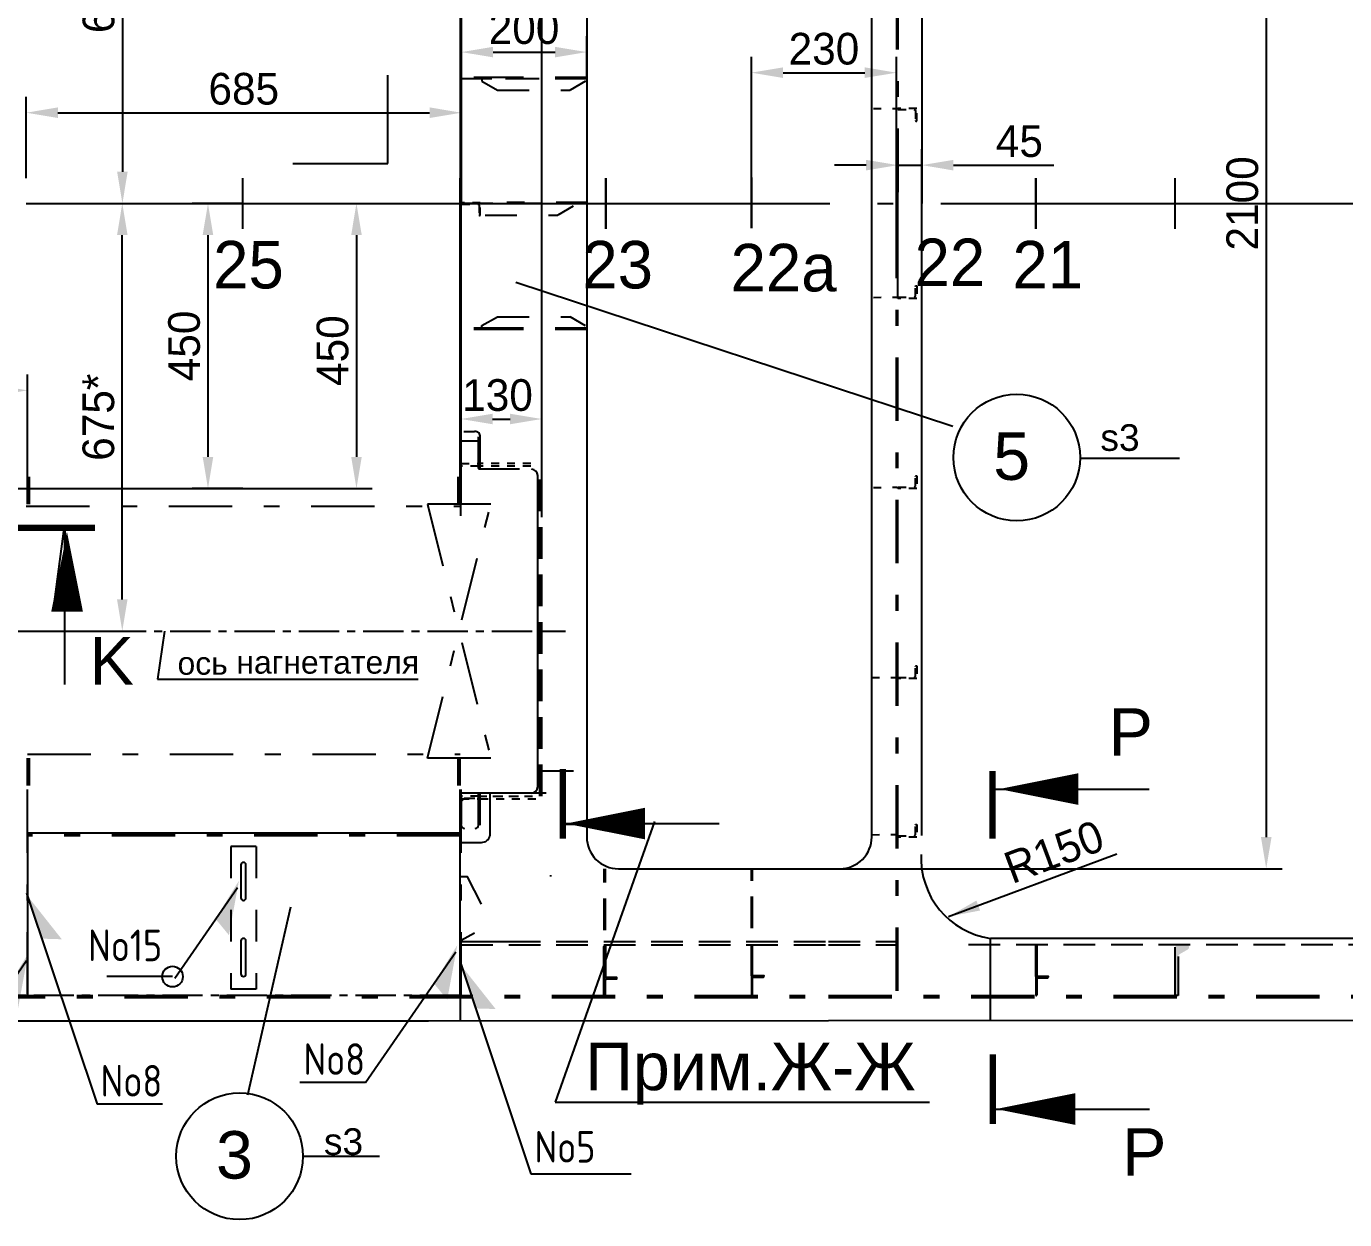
# Model space of a CAD drawing. Header units: millimetres. Extents: x -19561 to 47775, y 28910 to 69910.
# Drawn here: x 23858 to 25939, y 48267 to 50150 of the extents above; entities that cross this region are included whole.
import ezdxf
from ezdxf.enums import TextEntityAlignment as Align

# ---------------------------------------------------------------- set-up
doc = ezdxf.new("R2010")
doc.units = ezdxf.units.MM
doc.header["$MEASUREMENT"] = 0
for name, pattern in [('ACAD_ISO03W100', [30, 12, -18]), ('CENTER', [50.8, 31.75, -6.35, 6.35, -6.35]), ('DASH1', [75, 50, -25]), ('DASH13', [50, 25, -25]), ('DASH2', [1300, 1125, -75, 25, -75]), ('DASH5', [225, 100, -50, 25, -50]), ('DASH6', [25, 12.5, -12.5])]:
    doc.linetypes.add(name, pattern=pattern)
doc.styles.add('2_5', font='txt.shx', dxfattribs={"height": 2.5})
doc.styles.add('Arial', font='arial.ttf')
doc.styles.add('style5', font='arial.ttf', dxfattribs={"height": 3})
doc.dimstyles.new('PB5', dxfattribs={"dimscale": 20, "dimtxt": 2.5, "dimasz": 2.5, "dimexe": 1.25, "dimexo": 0, "dimtad": 1, "dimdec": 0, "dimlfac": 0.25, "dimtxsty": 'Standard', "dimcen": 2.5, "dimclrd": 7, "dimclre": 7, "dimclrt": 4, "dimadec": 0, "dimazin": 0, "dimtfac": 1, "dimtdec": 0, "dimtmove": 0, "dimatfit": 3, "dimfxl": 1.25, "dimarcsym": 0})
doc.dimstyles.new('seatech', dxfattribs={"dimscale": 20, "dimtxt": 2.5, "dimasz": 2.5, "dimexe": 1.25, "dimexo": 0, "dimtad": 1, "dimdec": 0, "dimtxsty": 'Standard', "dimcen": 2.5, "dimclrd": 7, "dimclre": 7, "dimclrt": 4, "dimadec": 0, "dimazin": 0, "dimtfac": 1, "dimtdec": 0, "dimtmove": 0, "dimatfit": 3, "dimfxl": 1.25, "dimarcsym": 0})

# ---------------------------------------------------------------- blocks, each defined once
blk = doc.blocks.new('*D2449')
at = {"color": 7, "lineweight": -2}
for p, q in [((25233.5, 49720.4), (25233.5, 49955.8)), ((25271.5, 49870.4), (25271.5, 49955.8)), ((25183.5, 49930.8), (25133.5, 49930.8)), ((25233.5, 49930.8), (25271.5, 49930.8)), ((25321.5, 49930.8), (25479.8, 49930.8))]:
    blk.add_line(p, q, dxfattribs=at)
at = {"color": 7}
for points in [[(25183.5, 49922.4), (25183.5, 49939.1), (25233.5, 49930.8)], [(25321.5, 49939.1), (25321.5, 49922.4), (25271.5, 49930.8)]]:
    blk.add_solid(points, dxfattribs=at)
at = {"layer": 'Defpoints', "color": 0}
for p in [(25271.5, 49930.8), (25271.5, 49870.4), (25233.5, 49720.4)]:
    blk.add_point(p, dxfattribs=at)
at = {"color": 4, "ltscale": 20, "insert": (25425.6, 49968.3), "char_height": 50, "attachment_point": 5}
blk.add_mtext('45', dxfattribs=at)
blk = doc.blocks.new('*D2450')
at = {"color": 7, "lineweight": -2}
for p, q in [((23857.5, 49910.4), (23857.5, 50038.5)), ((24544.5, 49871.4), (24544.5, 50038.5)), ((23907.5, 50013.5), (24494.5, 50013.5))]:
    blk.add_line(p, q, dxfattribs=at)
at = {"color": 7}
for points in [[(23907.5, 50021.9), (23907.5, 50005.2), (23857.5, 50013.5)], [(24494.5, 50005.2), (24494.5, 50021.9), (24544.5, 50013.5)]]:
    blk.add_solid(points, dxfattribs=at)
at = {"layer": 'Defpoints', "color": 0}
for p in [(24544.5, 50013.5), (23857.5, 49910.4), (24544.5, 49871.4)]:
    blk.add_point(p, dxfattribs=at)
at = {"color": 4, "ltscale": 20, "insert": (24201, 50051), "char_height": 50, "attachment_point": 5}
blk.add_mtext('685', dxfattribs=at)
blk = doc.blocks.new('*D2454')
at = {"color": 7, "lineweight": -2}
for p, q in [((23552, 50545.4), (24034.4, 50545.4)), ((24009.4, 50495.4), (24009.4, 49920.4)), ((23857.5, 49870.4), (24034.4, 49870.4))]:
    blk.add_line(p, q, dxfattribs=at)
at = {"color": 7}
for points in [[(24017.7, 50495.4), (24001, 50495.4), (24009.4, 50545.4)], [(24001, 49920.4), (24017.7, 49920.4), (24009.4, 49870.4)]]:
    blk.add_solid(points, dxfattribs=at)
at = {"layer": 'Defpoints', "color": 0}
for p in [(23552, 50545.4), (23857.5, 49870.4), (24009.4, 49870.4)]:
    blk.add_point(p, dxfattribs=at)
at = {"color": 4, "ltscale": 20, "insert": (23971.9, 50207.9), "char_height": 50, "attachment_point": 5, "rotation": 90}
blk.add_mtext('675*', dxfattribs=at)
blk = doc.blocks.new('*D2459')
at = {"color": 7, "linetype": 'Continuous', "lineweight": -2}
blk.add_line((25313.8, 48744.8), (25579.2, 48843.9), dxfattribs=at)
at = {"color": 7}
blk.add_solid([(25357.7, 48770.1), (25363.5, 48754.4), (25313.8, 48744.8)], dxfattribs=at)
at = {"layer": 'Defpoints', "color": 0}
for p in [(25454.3, 48797.2), (25313.8, 48744.8)]:
    blk.add_point(p, dxfattribs=at)
at = {"color": 4, "ltscale": 20, "insert": (25480.2, 48846.9), "char_height": 50, "attachment_point": 5, "rotation": 20.4705}
blk.add_mtext('R150', dxfattribs=at)
blk = doc.blocks.new('*D2463')
at = {"color": 7, "lineweight": -2}
for p, q in [((23857.5, 49870.4), (24034.2, 49870.4)), ((24009.2, 49245.4), (24009.2, 49820.4)), ((23640.5, 49195.4), (24034.2, 49195.4))]:
    blk.add_line(p, q, dxfattribs=at)
at = {"color": 7}
for points in [[(24017.5, 49820.4), (24000.9, 49820.4), (24009.2, 49870.4)], [(24000.9, 49245.4), (24017.5, 49245.4), (24009.2, 49195.4)]]:
    blk.add_solid(points, dxfattribs=at)
at = {"layer": 'Defpoints', "color": 0}
for p in [(23857.5, 49870.4), (24009.2, 49870.4), (23640.5, 49195.4)]:
    blk.add_point(p, dxfattribs=at)
at = {"color": 4, "ltscale": 20, "insert": (23971.7, 49532.9), "char_height": 50, "attachment_point": 5, "rotation": 90}
blk.add_mtext('675*', dxfattribs=at)
blk = doc.blocks.new('*D2489')
at = {"color": 7, "linetype": 'Continuous', "lineweight": -2}
for p, q in [((25002.5, 49870.4), (25002.5, 50101.7)), ((25231.5, 49870.4), (25231.5, 50101.7)), ((25052.5, 50076.7), (25181.5, 50076.7))]:
    blk.add_line(p, q, dxfattribs=at)
at = {"color": 7}
for points in [[(25052.5, 50085.1), (25052.5, 50068.4), (25002.5, 50076.7)], [(25181.5, 50068.4), (25181.5, 50085.1), (25231.5, 50076.7)]]:
    blk.add_solid(points, dxfattribs=at)
at = {"layer": 'Defpoints', "color": 0}
for p in [(25231.5, 50076.7), (25002.5, 49870.4), (25231.5, 49870.4)]:
    blk.add_point(p, dxfattribs=at)
at = {"color": 4, "ltscale": 20, "insert": (25117, 50114.2), "char_height": 50, "attachment_point": 5}
blk.add_mtext('230', dxfattribs=at)
blk = doc.blocks.new('*D2491')
at = {"color": 7, "lineweight": -2}
for p, q in [((25142.5, 50920.4), (25840.3, 50920.4)), ((25815.3, 50870.4), (25815.3, 48870.4)), ((25142.5, 48820.4), (25840.3, 48820.4))]:
    blk.add_line(p, q, dxfattribs=at)
at = {"color": 7}
for points in [[(25823.7, 50870.4), (25807, 50870.4), (25815.3, 50920.4)], [(25807, 48870.4), (25823.7, 48870.4), (25815.3, 48820.4)]]:
    blk.add_solid(points, dxfattribs=at)
at = {"layer": 'Defpoints', "color": 0}
for p in [(25142.5, 50920.4), (25142.5, 48820.4), (25815.3, 48820.4)]:
    blk.add_point(p, dxfattribs=at)
at = {"color": 4, "ltscale": 20, "insert": (25777.8, 49870.4), "char_height": 50, "attachment_point": 5, "rotation": 90}
blk.add_mtext('2100', dxfattribs=at)
blk = doc.blocks.new('*D2492')
at = {"color": 7, "lineweight": -2}
for p, q in [((24544.5, 50067.2), (24544.5, 50134.2)), ((24742.5, 50067.2), (24742.5, 50134.2)), ((24594.5, 50109.2), (24692.5, 50109.2))]:
    blk.add_line(p, q, dxfattribs=at)
at = {"color": 7}
for points in [[(24594.5, 50117.5), (24594.5, 50100.9), (24544.5, 50109.2)], [(24692.5, 50100.9), (24692.5, 50117.5), (24742.5, 50109.2)]]:
    blk.add_solid(points, dxfattribs=at)
at = {"layer": 'Defpoints', "color": 0}
for p in [(24742.5, 50109.2), (24544.5, 50067.2), (24742.5, 50067.2)]:
    blk.add_point(p, dxfattribs=at)
at = {"color": 4, "ltscale": 20, "insert": (24643.5, 50146.7), "char_height": 50, "attachment_point": 5}
blk.add_mtext('200', dxfattribs=at)
blk = doc.blocks.new('*D2493')
at = {"color": 7, "lineweight": -2}
for p, q in [((24009.4, 49870.4), (24403.9, 49870.4)), ((24378.9, 49820.4), (24378.9, 49470.4)), ((23602.4, 49420.4), (24403.9, 49420.4))]:
    blk.add_line(p, q, dxfattribs=at)
at = {"color": 7}
for points in [[(24387.3, 49820.4), (24370.6, 49820.4), (24378.9, 49870.4)], [(24370.6, 49470.4), (24387.3, 49470.4), (24378.9, 49420.4)]]:
    blk.add_solid(points, dxfattribs=at)
at = {"layer": 'Defpoints', "color": 0}
for p in [(24009.4, 49870.4), (23602.4, 49420.4), (24378.9, 49420.4)]:
    blk.add_point(p, dxfattribs=at)
at = {"color": 4, "ltscale": 20, "insert": (24341.4, 49638), "char_height": 50, "attachment_point": 5, "rotation": 90}
blk.add_mtext('450', dxfattribs=at)
blk = doc.blocks.new('*D2501')
at = {"color": 7, "lineweight": -2}
for p, q in [((23731.9, 49422.4), (23731.9, 49600.3)), ((23859.5, 49420.4), (23859.5, 49600.3)), ((23781.9, 49575.3), (23809.5, 49575.3))]:
    blk.add_line(p, q, dxfattribs=at)
at = {"color": 7}
for points in [[(23781.9, 49583.6), (23781.9, 49566.9), (23731.9, 49575.3)], [(23809.5, 49566.9), (23809.5, 49583.6), (23859.5, 49575.3)]]:
    blk.add_solid(points, dxfattribs=at)
at = {"layer": 'Defpoints', "color": 0}
for p in [(23859.5, 49575.3), (23731.9, 49422.4), (23859.5, 49420.4)]:
    blk.add_point(p, dxfattribs=at)
at = {"color": 4, "ltscale": 20, "insert": (23789.7, 49612.8), "char_height": 50, "attachment_point": 5}
blk.add_mtext('130', dxfattribs=at)
blk = doc.blocks.new('*D2502')
at = {"color": 7, "lineweight": -2}
for p, q in [((24543.9, 49377.2), (24543.9, 49555.1)), ((24671.5, 49375.2), (24671.5, 49555.1)), ((24593.9, 49530.1), (24621.5, 49530.1))]:
    blk.add_line(p, q, dxfattribs=at)
at = {"color": 7}
for points in [[(24593.9, 49538.4), (24593.9, 49521.8), (24543.9, 49530.1)], [(24621.5, 49521.8), (24621.5, 49538.4), (24671.5, 49530.1)]]:
    blk.add_solid(points, dxfattribs=at)
at = {"layer": 'Defpoints', "color": 0}
for p in [(24671.5, 49530.1), (24543.9, 49377.2), (24671.5, 49375.2)]:
    blk.add_point(p, dxfattribs=at)
at = {"color": 4, "ltscale": 20, "insert": (24601.7, 49567.6), "char_height": 50, "attachment_point": 5}
blk.add_mtext('130', dxfattribs=at)
blk = doc.blocks.new('*D2517')
at = {"color": 7, "lineweight": -2}
for p, q in [((24199.5, 49870.4), (24119.5, 49870.4)), ((24144.5, 49820.4), (24144.5, 49470.4)), ((24199.5, 49420.4), (24119.5, 49420.4))]:
    blk.add_line(p, q, dxfattribs=at)
at = {"color": 7}
for points in [[(24152.8, 49820.4), (24136.1, 49820.4), (24144.5, 49870.4)], [(24136.1, 49470.4), (24152.8, 49470.4), (24144.5, 49420.4)]]:
    blk.add_solid(points, dxfattribs=at)
at = {"layer": 'Defpoints', "color": 0}
for p in [(24199.5, 49870.4), (24144.5, 49420.4), (24199.5, 49420.4)]:
    blk.add_point(p, dxfattribs=at)
at = {"color": 4, "ltscale": 20, "insert": (24107, 49645.4), "char_height": 50, "attachment_point": 5, "rotation": 90}
blk.add_mtext('450', dxfattribs=at)

msp = doc.modelspace()

# ---------------------------------------------------------------- hatches: boundary and pattern name
at = {"linetype": 'Continuous'}
msp.add_hatch(color=0, dxfattribs=at).paths.add_polyline_path([(25671.46683, 48620.35618), (25676.46683, 48620.35618), (25676.46683, 48681.92247), (25676.70804, 48683.29051), (25677.40262, 48684.49363), (25678.46683, 48685.38658), (25691.46683, 48692.89207), (25692.74345, 48694.06187), (25693.40604, 48695.6616), (25693.3306, 48697.39146), (25692.53104, 48698.92735), (25691.15726, 48699.98143), (25689.46683, 48700.35618), (25675.46683, 48700.35618), (25673.93607, 48700.05174), (25672.63846, 48699.18455), (25671.77128, 48697.88694), (25671.46683, 48696.35618)])
msp.add_hatch(color=0, dxfattribs=at).paths.add_polyline_path([(25671.46683, 48620.35618), (25676.46683, 48620.35618), (25676.46683, 48681.92247), (25676.70804, 48683.29051), (25677.40262, 48684.49363), (25678.46683, 48685.38658), (25691.46683, 48692.89207), (25692.74345, 48694.06187), (25693.40604, 48695.6616), (25693.3306, 48697.39146), (25692.53104, 48698.92735), (25691.15726, 48699.98143), (25689.46683, 48700.35618), (25675.46683, 48700.35618), (25673.93607, 48700.05174), (25672.63846, 48699.18455), (25671.77128, 48697.88694), (25671.46683, 48696.35618)])

# ---------------------------------------------------------------- linework, layer by layer
at = {"color": 3, "linetype": 'DASH5'}
for p, q in [((24542.46683, 51113.35618), (24542.46683, 49870.35618)), ((25233.46683, 51113.35618), (25233.46683, 49870.35618)), ((25233.46683, 48627.35618), (25233.46683, 49870.35618))]:
    msp.add_line(p, q, dxfattribs=at)
at = {"color": 0, "linetype": 'DASH5'}
for p, q in [((25231.46683, 51113.35618), (25231.46683, 49870.35618)), ((24542.46683, 50345.08592), (24542.46683, 49870.35618)), ((24544.46683, 50345.08592), (24544.46683, 49870.35618)), ((24542.46683, 49395.62645), (24542.46683, 49870.35618)), ((24544.46683, 49395.62645), (24544.46683, 49870.35618)), ((25231.46683, 48627.35618), (25231.46683, 49870.35618)), ((24571.46683, 49451.93962), (24571.46683, 49501.72685)), ((24574.46683, 49451.93962), (24574.46683, 49501.72685)), ((23859.46683, 49395.62645), (23859.46683, 49439.08564)), ((23862.46683, 49395.62645), (23862.46683, 49439.08564)), ((24539.46683, 49395.62645), (24539.46683, 49439.08564)), ((24542.46683, 49395.62645), (24542.46683, 49439.08564)), ((24490.96683, 48995.08586), (24590.96683, 49395.62645)), ((24490.96683, 49395.62645), (24590.96683, 48995.08586)), ((23859.46683, 49001.39714), (24542.46683, 49001.3972)), ((23859.46683, 48620.35618), (23859.46683, 48995.08586)), ((23859.46683, 48951.58549), (23859.46683, 48995.08586)), ((23862.46683, 48951.58549), (23862.46683, 48995.08586)), ((24539.46683, 48951.58549), (24539.46683, 48995.08586)), ((24542.46683, 48620.35618), (24542.46683, 48995.08586)), ((24542.46683, 48951.58549), (24542.46683, 48995.08586)), ((24544.46683, 48620.35618), (24544.46683, 48995.08586)), ((24571.46683, 48888.98552), (24571.46683, 48938.77275)), ((24574.46683, 48888.98552), (24574.46683, 48938.77275)), ((24542.46683, 48874.35398), (23859.46683, 48874.35398)), ((24542.46683, 48872.35374), (23859.46683, 48872.35374)), ((24220.46683, 48855.35618), (24180.46683, 48855.35618)), ((21987.46683, 48620.35618), (25124.19299, 48620.35618)), ((24220.46683, 48630.35618), (24180.46683, 48630.35618)), ((25124.19299, 48620.35618), (31886.46683, 48620.35618)), ((21987.46683, 48617.35618), (25124.19468, 48617.35618)), ((25124.19468, 48617.35618), (31886.46683, 48617.35618))]:
    msp.add_line(p, q, dxfattribs=at)
at = {"color": 0, "linetype": 'Continuous'}
for p, q in [((25271.46683, 50867.69108), (25271.46683, 49870.35618)), ((24577.10795, 50069.18926), (24577.10795, 50063.18926)), ((24577.10795, 50063.18926), (24601.35673, 50049.18926)), ((24740.43682, 50063.18926), (24716.18804, 50049.18926)), ((25002.46683, 49831.35618), (25002.46683, 49911.35618)), ((25002.46683, 49911.35618), (25002.46683, 49831.35618)), ((24199.46683, 49830.35618), (24199.46683, 49910.35618)), ((24542.46683, 49830.35618), (24542.46683, 49910.35618)), ((24542.46683, 49910.35618), (24542.46683, 49830.35618)), ((24772.46683, 49830.35618), (24772.46683, 49910.35618)), ((24772.46683, 49910.35618), (24772.46683, 49830.35618)), ((25231.46683, 49830.35618), (25231.46683, 49910.35618)), ((25231.46683, 49910.35618), (25231.46683, 49830.35618)), ((25451.46683, 49830.35618), (25451.46683, 49910.35618)), ((25451.46683, 49910.35618), (25451.46683, 49830.35618)), ((25671.46683, 49830.35618), (25671.46683, 49910.35618)), ((25271.46683, 48873.02128), (25271.46683, 49870.35618)), ((24720.96727, 49865.94849), (24696.71849, 49851.94849)), ((24577.10795, 49677.5231), (24601.35673, 49691.5231)), ((24740.59477, 49677.14008), (24716.34599, 49691.14008)), ((24577.10795, 49671.5231), (24577.10795, 49677.5231)), ((24548.42891, 49510.44883), (24565.42891, 49510.44883)), ((24665.28279, 48949.78166), (24665.28279, 49440.79109)), ((24590.96683, 49395.62645), (24490.96683, 49395.62645)), ((24590.96683, 48995.08586), (24490.96683, 48995.08586)), ((24544.46683, 48707.35618), (24565.2515, 48719.35618)), ((24544.46683, 48700.35618), (24544.46683, 48707.35618)), ((24544.46683, 48705.35618), (24644.46683, 48705.35618)), ((30530.46683, 48710.35618), (25379.75162, 48710.35618)), ((24088.51516, 48650.08577), (23985.04781, 48650.08577)), ((24393.15335, 48483.10859), (24289.686, 48483.10859)), ((24072.86981, 48448.89616), (23969.40246, 48448.89616))]:
    msp.add_line(p, q, dxfattribs=at)
at = {"color": 2}
for p, q in [((24671.46683, 49555.11336), (24671.46683, 50360.52595)), ((24428.29656, 49933.59788), (24428.29656, 50072.54924)), ((24278.56021, 49933.59788), (24428.29656, 49933.59788)), ((24654.40246, 48338.7992), (24812.6498, 48338.7992))]:
    msp.add_line(p, q, dxfattribs=at)
for p, q in [((24428.29656, 49933.59788), (24428.29656, 50072.54924)), ((24278.56021, 49933.59788), (24428.29656, 49933.59788)), ((25320.55241, 49518.31045), (24630.58277, 49745.53152)), ((25520.68861, 49468.3586), (25678.44824, 49468.3586)), ((24091.93411, 48647.71979), (24190.91305, 48790.74889)), ((23857.97552, 48781.94879), (23969.40246, 48448.89616)), ((24207.66726, 48463.22391), (24275.43936, 48759.93939)), ((25379.75162, 48580.35618), (25379.75162, 48710.35618)), ((24393.15335, 48483.10859), (24535.59573, 48688.94433)), ((23715.53314, 48469.4317), (23857.97552, 48675.26744)), ((24542.97552, 48671.85183), (24654.40246, 48338.7992)), ((24294.39203, 48366.52349), (24415.21857, 48366.52349))]:
    msp.add_line(p, q)
at = {"color": 0, "linetype": 'DASH1'}
for p, q in [((24614.46683, 50069.18926), (24542.46683, 50069.18926)), ((24742.46683, 50067.18926), (24542.46683, 50067.18926)), ((24744.44634, 49870.04725), (24544.44634, 49870.04725)), ((24614.46683, 49673.5231), (24542.46683, 49673.5231)), ((24614.46683, 49671.5231), (24542.46683, 49671.5231)), ((24668.37284, 48934.66441), (24668.37284, 49456.04646)), ((24671.46683, 48934.66441), (24671.46683, 49456.04646)), ((24671.46683, 48974.68544), (24742.16004, 48974.68544)), ((24770.13502, 48648.46601), (24770.13502, 48820.35618)), ((24772.13502, 48648.46601), (24772.13502, 48820.35618)), ((25002.46683, 48651.35618), (25002.46683, 48820.35618)), ((25004.46683, 48651.35618), (25004.46683, 48820.35618)), ((24544.46683, 48700.35618), (24544.46683, 48705.35618)), ((24544.46683, 48705.35618), (25124.14523, 48705.35618)), ((25124.14523, 48705.35618), (25230.46683, 48705.35618)), ((24544.46683, 48700.35618), (25124.14804, 48700.35618)), ((24772.46683, 48650.35618), (24772.46683, 48700.35618)), ((25124.14804, 48700.35618), (25230.46683, 48700.35618)), ((31095.24274, 48700.35618), (25334.46683, 48700.35618)), ((25451.46683, 48650.35618), (25451.46683, 48700.35618)), ((25453.46683, 48650.35618), (25453.46683, 48700.35618))]:
    msp.add_line(p, q, dxfattribs=at)
at = {"color": 0, "linetype": 'DASH13', "ltscale": 2}
for p, q in [((24742.46683, 50069.18926), (24614.46683, 50069.18926)), ((24742.46683, 50067.18926), (24614.46683, 50067.18926)), ((24601.35673, 50049.18926), (24716.18804, 50049.18926)), ((24744.44634, 49872.04725), (24616.44634, 49872.04725)), ((24744.44634, 49870.04725), (24616.44634, 49870.04725)), ((24581.88718, 49851.94849), (24696.71849, 49851.94849)), ((24601.35673, 49691.5231), (24716.34599, 49691.14008)), ((24742.46683, 49673.5231), (24614.46683, 49673.5231)), ((24742.46683, 49671.5231), (24614.46683, 49671.5231)), ((24180.46683, 48855.35618), (24180.46683, 48630.35618)), ((24220.46683, 48855.35618), (24220.46683, 48630.35618))]:
    msp.add_line(p, q, dxfattribs=at)
at = {"color": 2, "linetype": 'ACAD_ISO03W100'}
for p, q in [((25195.46683, 50020.09283), (25233.46683, 50020.35618)), ((25195.46683, 49722.09976), (25232.46683, 49722.35618)), ((25195.46683, 49422.09976), (25232.46683, 49422.35618)), ((25192.46683, 49122.07897), (25232.46683, 49122.35618)), ((25192.46683, 48874.07204), (25233.46683, 48874.35618))]:
    msp.add_line(p, q, dxfattribs=at)
at = {"color": 0, "linetype": 'DASH2'}
msp.add_line((21401.46683, 49870.35618), (32461.46683, 49870.35618), dxfattribs=at)
at = {"color": 0, "linetype": 'DASH6'}
for p, q in [((24654.22415, 49455.80939), (24572.46682, 49455.80939)), ((24654.22415, 49459.6652), (24572.46683, 49459.6652)), ((24569.46685, 48934.58991), (24668.37284, 48934.58991)), ((24572.46684, 48934.66441), (24645.68892, 48934.66441)), ((24574.3979, 48930.8086), (24668.37284, 48930.8086))]:
    msp.add_line(p, q, dxfattribs=at)
at = {"color": 4, "linetype": 'Continuous'}
for p, q in [((23900.78215, 49229.66615), (23917.827, 49360.91536)), ((23934.87185, 49229.66615), (23917.827, 49360.91536)), ((23917.827, 49360.91536), (23917.827, 49110.91536))]:
    msp.add_line(p, q, dxfattribs=at)
at = {"color": 1, "linetype": 'CENTER', "ltscale": 2}
msp.add_line((23678.42683, 49195.35618), (24671.07683, 49195.35618), dxfattribs=at)
at = {"color": 7}
for p, q in [((24075.92211, 49195.35618), (24064.88165, 49119.32043)), ((24673.26771, 49195.13571), (24708.90021, 49195.13571)), ((24064.88165, 49119.32043), (24476.09066, 49119.32043)), ((24685.21259, 48810.35618), (24685.21259, 48807.85618))]:
    msp.add_line(p, q, dxfattribs=at)
at = {"color": 0}
for p, q in [((24589.51957, 48939.22416), (24589.51957, 48872.34081)), ((24544.04816, 48861.94938), (24576.25851, 48861.94938)), ((24542.46683, 48620.35618), (24542.4936, 48580.35618)), ((22722.46683, 48580.35618), (24492.46683, 48580.35618)), ((24492.46683, 48580.35618), (25124.21526, 48580.7348)), ((25124.21526, 48580.7348), (32316.5575, 48587.49624))]:
    msp.add_line(p, q, dxfattribs=at)
at = {"color": 116, "linetype": 'Continuous'}
for p, q in [((25380.49998, 48946.03688), (25630.49998, 48946.03688)), ((25380.85776, 48440.99281), (25630.85776, 48440.99281))]:
    msp.add_line(p, q, dxfattribs=at)
at = {"color": 215}
for p, q in [((24849.53141, 48895.01533), (24692.50094, 48451.92027)), ((24780.04728, 48890.37427), (24705.92865, 48890.37427)), ((24692.50094, 48451.92027), (25283.67468, 48451.92027))]:
    msp.add_line(p, q, dxfattribs=at)
at = {"color": 215, "linetype": 'Continuous'}
msp.add_line((24701.74507, 48891.52279), (24951.74507, 48891.52279), dxfattribs=at)
at = {"color": 0, "linetype": 'CENTER', "ltscale": 2}
msp.add_line((24542.46683, 48620.35618), (23598.64677, 48620.35618), dxfattribs=at)
msp.add_lwpolyline([(24792.46683, 48820.35618), (25142.46683, 48820.35618, 0.4142135624), (25192.46683, 48870.35618), (25192.46683, 50870.35618, 0.4142135624), (25142.46683, 50920.35618), (24792.46683, 50920.35618, 0.4142135624), (24742.46683, 50870.35618), (24742.46683, 48870.35618, 0.4142135624)], format="xyb", close=True)
at = {"color": 0, "linetype": 'Continuous'}
for points in [[(24636.54889, 50289.92128), (24572.46683, 50289.92128), (24572.46683, 50245.78141), (24542.46683, 50245.78141), (24542.46683, 49870.35618)], [(24661.26857, 50289.92128), (24574.37654, 50289.92128), (24574.37654, 50245.78141), (24544.37654, 50245.78141), (24544.37654, 49870.35618)], [(24636.54889, 49450.79109), (24572.46683, 49450.79109), (24572.46683, 49494.93095), (24542.46683, 49494.93095), (24542.46683, 49870.35618)], [(24635.98544, 49450.79109), (24574.37654, 49450.79109), (24574.37654, 49494.93095), (24544.37654, 49494.93095), (24544.37654, 49870.35618)], [(24544.04541, 48926.35618), (24544.46683, 48940.34628), (24678.22723, 48940.34628)], [(24566.04541, 48931.35618), (24549.04541, 48931.35618), (24544.04541, 48926.35618), (24544.04541, 48890.35618)], [(24542.46683, 48620.35618), (24542.46683, 48876.29435), (23859.46683, 48876.29435), (23859.46683, 48620.35618), (23877.46683, 48620.35618)], [(24204.46683, 48800.35618), (24204.46683, 48826.35618), (24204.16239, 48827.88694), (24203.2952, 48829.18455), (24201.9976, 48830.05174), (24200.46683, 48830.35618), (24198.93607, 48830.05174), (24197.63846, 48829.18455), (24196.77128, 48827.88694), (24196.46683, 48826.35618), (24196.46683, 48774.35618), (24196.77128, 48772.82542), (24197.63846, 48771.52781), (24198.93607, 48770.66063), (24200.46683, 48770.35618), (24201.9976, 48770.66063), (24203.2952, 48771.52781), (24204.16239, 48772.82542), (24204.46683, 48774.35618), (24204.46683, 48800.35618)], [(24576.53934, 48764.54454), (24554.46683, 48807.37217), (24544.46683, 48807.37217)], [(24204.46683, 48680.35618), (24204.46683, 48706.35618), (24204.16239, 48707.88694), (24203.2952, 48709.18455), (24201.9976, 48710.05174), (24200.46683, 48710.35618), (24198.93607, 48710.05174), (24197.63846, 48709.18455), (24196.77128, 48707.88694), (24196.46683, 48706.35618), (24196.46683, 48654.35618), (24196.77128, 48652.82542), (24197.63846, 48651.52781), (24198.93607, 48650.66063), (24200.46683, 48650.35618), (24201.9976, 48650.66063), (24203.2952, 48651.52781), (24204.16239, 48652.82542), (24204.46683, 48654.35618), (24204.46683, 48680.35618)], [(24770.13502, 48618.46601), (24771.13502, 48618.46601), (24771.84205, 48618.75886), (24772.13502, 48619.46601), (24772.13502, 48644.46601), (24772.40308, 48645.46601), (24773.13502, 48646.19807), (24774.13502, 48646.46601), (24789.13502, 48646.46601), (24789.84205, 48646.75886), (24790.13502, 48647.46601), (24790.13502, 48648.46601), (24770.13502, 48648.46601), (24770.13502, 48618.46601)], [(25002.46683, 48621.35618), (25003.46683, 48621.35618), (25004.17386, 48621.64903), (25004.46683, 48622.35618), (25004.46683, 48647.35618), (25004.7349, 48648.35618), (25005.46683, 48649.08824), (25006.46683, 48649.35618), (25021.46683, 48649.35618), (25022.17386, 48649.64903), (25022.46683, 48650.35618), (25022.46683, 48651.35618), (25002.46683, 48651.35618), (25002.46683, 48621.35618)], [(25451.46683, 48620.35618), (25452.46683, 48620.35618), (25453.17386, 48620.64903), (25453.46683, 48621.35618), (25453.46683, 48646.35618), (25453.7349, 48647.35618), (25454.46683, 48648.08824), (25455.46683, 48648.35618), (25470.46683, 48648.35618), (25471.17386, 48648.64903), (25471.46683, 48649.35618), (25471.46683, 48650.35618), (25451.46683, 48650.35618), (25451.46683, 48620.35618)]]:
    msp.add_lwpolyline(points, dxfattribs=at)
at = {"color": 0, "linetype": 'DASH6'}
for points in [[(25233.46683, 50020.35618), (25233.46683, 50019.35618), (25233.75968, 50018.64907), (25234.46683, 50018.35618), (25259.46683, 50018.35618), (25260.46683, 50018.08824), (25261.19889, 50017.35618), (25261.46683, 50016.35618), (25261.46683, 50001.35618), (25261.75968, 50000.64907), (25262.46683, 50000.35618), (25263.46683, 50000.35618), (25263.46683, 50020.35618), (25233.46683, 50020.35618)], [(24544.46683, 49871.35618), (24544.46683, 49870.35618), (24544.7598, 49869.64907), (24545.46683, 49869.35618), (24570.46683, 49869.35618), (24571.46683, 49869.08823), (24572.19877, 49868.35618), (24572.46683, 49867.35618), (24572.46683, 49852.35618), (24572.7598, 49851.64907), (24573.46683, 49851.35618), (24574.46683, 49851.35618), (24574.46683, 49871.35618), (24544.46683, 49871.35618)], [(25233.46683, 49720.35618), (25233.46683, 49721.35618), (25233.75968, 49722.06329), (25234.46683, 49722.35618), (25259.46683, 49722.35618), (25260.46683, 49722.62413), (25261.19889, 49723.35618), (25261.46683, 49724.35618), (25261.46683, 49739.35618), (25261.75968, 49740.06329), (25262.46683, 49740.35618), (25263.46683, 49740.35618), (25263.46683, 49720.35618), (25233.46683, 49720.35618)], [(24544.46683, 49455.88374), (24544.46683, 49459.82902), (24571.46683, 49459.82902), (24571.46683, 49455.88374), (24544.46683, 49455.88374)], [(25233.46683, 49420.35618), (25233.46683, 49421.35618), (25233.75968, 49422.06327), (25234.46683, 49422.35618), (25259.46683, 49422.35618), (25260.46683, 49422.62413), (25261.19889, 49423.35618), (25261.46683, 49424.35618), (25261.46683, 49439.35618), (25261.75968, 49440.06327), (25262.46683, 49440.35618), (25263.46683, 49440.35618), (25263.46683, 49420.35618), (25233.46683, 49420.35618)], [(25233.46683, 49120.35618), (25233.46683, 49121.35618), (25233.75968, 49122.06327), (25234.46683, 49122.35618), (25259.46683, 49122.35618), (25260.46683, 49122.62413), (25261.19889, 49123.35618), (25261.46683, 49124.35618), (25261.46683, 49139.35618), (25261.75968, 49140.06327), (25262.46683, 49140.35618), (25263.46683, 49140.35618), (25263.46683, 49120.35618), (25233.46683, 49120.35618)], [(24544.46683, 48934.82865), (24544.46683, 48930.8834), (24571.46683, 48930.8834), (24571.46683, 48934.82865), (24544.46683, 48934.82865)], [(25233.46683, 48870.35618), (25233.46683, 48871.35618), (25233.75968, 48872.06327), (25234.46683, 48872.35618), (25259.46683, 48872.35618), (25260.46683, 48872.62413), (25261.19889, 48873.35618), (25261.46683, 48874.35618), (25261.46683, 48889.35618), (25261.75968, 48890.06327), (25262.46683, 48890.35618), (25263.46683, 48890.35618), (25263.46683, 48870.35618), (25233.46683, 48870.35618)]]:
    msp.add_lwpolyline(points, dxfattribs=at)
at = {"color": 0, "linetype": 'DASH5'}
msp.add_lwpolyline([(23857.46683, 49392.56483), (24535.61674, 49392.56483), (24542.46683, 49392.56483)], dxfattribs=at)
at = {"color": 4}
msp.add_lwpolyline([(23922.02198, 49351.37098, 0, 50, 0), (23922.02198, 49226.2534, 50, 50, 0)], format="xyseb", dxfattribs=at)
at = {"color": 4, "const_width": 10}
msp.add_lwpolyline([(23966.01549, 49358.16273), (23758.72695, 49358.16273)], dxfattribs=at)
at = {"color": 215, "const_width": 10}
msp.add_lwpolyline([(24704.49771, 48867.80932), (24704.49771, 48977.84317)], dxfattribs=at)
at = {"color": 116, "const_width": 10}
for points in [[(25383.25262, 48974.58731), (25383.25262, 48868.0307)], [(25383.6104, 48417.27934), (25383.6104, 48527.3132)]]:
    msp.add_lwpolyline(points, dxfattribs=at)
at = {"color": 116}
for points in [[(25393.6651, 48946.03688, 0, 50, 0), (25518.78268, 48946.03688, 50, 50, 0)], [(25388.6996, 48441.0509, 0, 50, 0), (25513.81718, 48441.0509, 50, 50, 0)]]:
    msp.add_lwpolyline(points, format="xyseb", dxfattribs=at)
at = {"color": 215}
msp.add_lwpolyline([(24709.5869, 48891.58088, 0, 50, 0), (24834.70448, 48891.58088, 50, 50, 0)], format="xyseb", dxfattribs=at)
at = {"color": 1}
for centre in [(25421.43977, 49469.32322), (24194.39203, 48366.52349)]:
    msp.add_circle(centre, 100, dxfattribs=at)
msp.add_circle((24088.51516, 48650.08577), 16.25498)
at = {"color": 2}
msp.add_arc((24566.30404, 49502.31202), 8.18374, 355.89959826, 96.13872909, dxfattribs=at)
at = {"color": 0, "linetype": 'Continuous'}
for centre, radius, start, end in [((24655.08453, 49440.79109), 10, 0, 89.9999956), ((24655.06782, 48949.78166), 10, 270, 359.99999556), ((24549.46683, 48888.98552), 5, 180.00000444, 270), ((24566.46683, 48888.98552), 5, 270.0000044, 0), ((25398.18268, 48836.79703), 127.77712, 177.20792645, 261.70650814)]:
    msp.add_arc(centre, radius, start, end, dxfattribs=at)
at = {"color": 0}
msp.add_arc((24576.94453, 48874.73119), 12.80021, 266.92780958, 349.23707768, dxfattribs=at)
at = {"color": 0, "linetype": 'ByBlock'}
for points in [[(24177.57596, 48715.52038), (24156.31589, 48741.32641), (24193.37471, 48801.42467)], [(23913.66765, 48708.99737), (23880.24745, 48710.01298), (23859.46683, 48777.49129)], [(23844.63843, 48600.03894), (23823.37836, 48625.84496), (23860.43718, 48685.94322)], [(24522.25864, 48613.71583), (24500.99857, 48639.52185), (24538.05739, 48699.62011)], [(24598.66765, 48598.90041), (24565.24745, 48599.91602), (24544.46683, 48667.39434)]]:
    msp.add_solid(points, dxfattribs=at)
at = {"color": 0, "linetype": 'Continuous'}
for points, invisible_edges in [([(24769.46683, 48697.35618), (24774.46683, 48682.92247), (24769.46683, 48621.35618), (24769.46683, 48697.35618)], 11), ([(24769.46683, 48697.35618), (24774.46683, 48682.92247), (24769.46683, 48621.35618), (24769.46683, 48697.35618)], 11), ([(25671.46683, 48696.35618), (25676.46683, 48681.92247), (25671.46683, 48620.35618), (25671.46683, 48696.35618)], 11), ([(25671.46683, 48696.35618), (25676.46683, 48681.92247), (25671.46683, 48620.35618), (25671.46683, 48696.35618)], 11), ([(25671.46683, 48620.35618), (25676.46683, 48681.92247), (25676.46683, 48620.35618), (25671.46683, 48620.35618)], 9), ([(25671.46683, 48620.35618), (25676.46683, 48681.92247), (25676.46683, 48620.35618), (25671.46683, 48620.35618)], 9)]:
    msp.add_3dface(points, dxfattribs=dict(at, invisible_edges=invisible_edges))

# ---------------------------------------------------------------- texts
for s, p in [('25', (24208.41262, 49811.17282)), ('23', (24791.34708, 49811.17282)), ('22a', (25053.28099, 49806.53204)), ('22', (25315.86429, 49814.77519)), ('21', (25470.34708, 49811.17282))]:
    msp.add_text(s, height=75, dxfattribs=at).set_placement(p, align=Align.TOP_CENTER)
at = {"color": 0, "style": 'style5'}
for p in [(25553.43175, 49479.84541), (24327.52745, 48368.67293)]:
    msp.add_text('s3', height=42, dxfattribs=at).set_placement(p)
at = {"color": 2, "style": 'style5'}
for s, p in [('5', (25384.22663, 49434.03638)), ('3', (24157.17889, 48331.23665))]:
    msp.add_text(s, height=75, dxfattribs=at).set_placement(p)
at = {"color": 4, "linetype": 'Continuous', "style": 'Arial'}
msp.add_text('K', height=75, dxfattribs=at).set_placement((23992.40182, 49186.08923), align=Align.TOP_CENTER)
at = {"color": 0, "style": 'Arial'}
for s, p in [('ось', (24096.40654, 49115.71516)), ('нагнетателя', (24189.37176, 49117.38281))]:
    msp.add_text(s, height=36, dxfattribs=at).set_placement(p, align=Align.BOTTOM_LEFT)
at = {"color": 116, "linetype": 'Continuous', "style": 'Arial'}
for p in [(25601.461, 49073.54854), (25622.75903, 48410.75815)]:
    msp.add_text('Р', height=75, dxfattribs=at).set_placement(p, align=Align.TOP_CENTER)
at = {"color": 0, "style": '2_5', "width": 0.8}
for s, p in [('No15', (23955.15518, 48659.34472)), ('No8', (24295.26104, 48479.79046)), ('No8', (23974.97749, 48445.57803)), ('No5', (24659.97749, 48341.44105))]:
    msp.add_text(s, height=50, dxfattribs=at).set_placement(p, align=Align.BOTTOM_LEFT)
at = {"color": 215, "linetype": 'Continuous', "style": 'Arial'}
msp.add_text('Прим.Ж-Ж', height=75, dxfattribs=at).set_placement((25000.81614, 48545.83982), align=Align.TOP_CENTER)

# ---------------------------------------------------------------- dimensions: what is measured, and where the dimension line sits
at = {"color": 7}
for base, p1, p2, angle, text, picture, middle in [((25815.33388, 48820.35618), (25142.46683, 50920.35618), (25142.46683, 48820.35618), 90, '2100', '*D2491', (25777.83388, 49870.35618)), ((24009.3545, 49870.35618), (23551.98648, 50545.35618), (23857.46683, 49870.35618), 90, '675*', '*D2454', (23971.8545, 50207.85618)), ((24009.18783, 49870.35618), (23640.46683, 49195.35618), (23857.46683, 49870.35618), 270, '675*', '*D2463', (23971.68783, 49532.85618))]:
    dim = msp.add_linear_dim(base=base, p1=p1, p2=p2, angle=angle, text=text, dimstyle='PB5', dxfattribs=at)
    dim.commit()
    dim.dimension.update_dxf_attribs({"geometry": picture, "text_midpoint": middle})
for base, p1, p2, text, picture, middle in [((24742.46683, 50109.19775), (24544.46683, 50067.18926), (24742.46683, 50067.18926), '200', '*D2492', (24643.46683, 50146.69775)), ((24544.46683, 50013.54789), (23857.46683, 49910.35618), (24544.46683, 49871.35618), '685', '*D2450', (24200.96683, 50051.04789)), ((25271.46683, 49930.759), (25233.46683, 49720.35618), (25271.46683, 49870.35618), '45', '*D2449', (25425.6335, 49968.259))]:
    dim = msp.add_linear_dim(base=base, p1=p1, p2=p2, text=text, dimstyle='PB5', dxfattribs=at)
    dim.commit()
    dim.dimension.update_dxf_attribs({"geometry": picture, "text_midpoint": middle})
at = {"color": 0, "linetype": 'Continuous'}
dim = msp.add_linear_dim(base=(25231.46683, 50076.73708), p1=(25002.46683, 49870.35618), p2=(25231.46683, 49870.35618), text='230', dimstyle='seatech', dxfattribs=at)
dim.commit()
dim.dimension.update_dxf_attribs({"geometry": '*D2489', "text_midpoint": (25116.96683, 50114.23708)})
at = {"color": 7}
dim = msp.add_linear_dim(base=(24378.93397, 49420.35618), p1=(24009.3545, 49870.35618), p2=(23602.36625, 49420.35618), angle=90, text='450', dimstyle='PB5', override={"dimlfac": 0.25, "dimtxsty": 'Standard', "dimsah": 1, "dimtolj": 0}, dxfattribs=at)
dim.commit()
dim.dimension.update_dxf_attribs({"geometry": '*D2493', "text_midpoint": (24378.93397, 49638.04463), "dimtype": 160})
dim = msp.add_linear_dim(base=(24144.46683, 49420.35618), p1=(24199.46683, 49870.35618), p2=(24199.46683, 49420.35618), angle=90, dimstyle='PB5', override={"dimlfac": 1, "dimtxsty": 'Standard', "dimsah": 1, "dimtolj": 0}, dxfattribs=at)
dim.commit()
dim.dimension.update_dxf_attribs({"geometry": '*D2517', "text_midpoint": (24106.96683, 49645.35618)})
for base, p1, p2, picture, middle in [((23859.46683, 49575.278), (23731.93729, 49422.35618), (23859.46683, 49420.35618), '*D2501', (23789.70275, 49575.278)), ((24671.46683, 49530.11336), (24543.93729, 49377.19154), (24671.46683, 49375.19154), '*D2502', (24601.70275, 49530.11336))]:
    dim = msp.add_linear_dim(base=base, p1=p1, p2=p2, text='130', dimstyle='PB5', dxfattribs=at)
    dim.commit()
    dim.dimension.update_dxf_attribs({"geometry": picture, "text_midpoint": middle, "dimtype": 160})
at = {"color": 0, "linetype": 'Continuous'}
dim = msp.add_radius_dim(center=(25454.31777, 48797.22129), mpoint=(25313.78989, 48744.76263), dimstyle='seatech', dxfattribs=at)
dim.commit()
dim.dimension.update_dxf_attribs({"geometry": '*D2459', "text_midpoint": (25493.35331, 48811.79314), "dimtype": 164})

doc.saveas('drawing.dxf')
